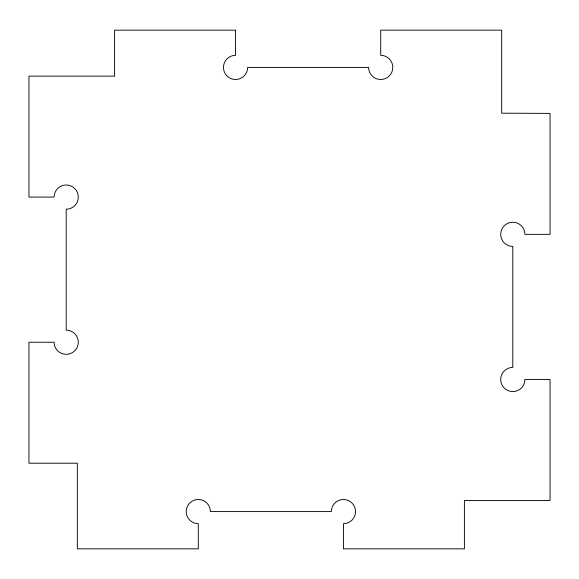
<?xml version="1.0" encoding="UTF-8"?>
<svg xmlns="http://www.w3.org/2000/svg" width="579" height="579" viewBox="0 0 579 579"><rect width="100%" height="100%" fill="white"/><g stroke="black" fill="none" stroke-linecap="round" stroke-linejoin="round"><path stroke-width="0.87" d="M235.552 30.159L114.591 30.159L114.591 76.124L28.95 76.124L28.95 197.084L54.108 197.084A12.094 12.094 0 0 1 66.209 184.99A12.094 12.094 0 0 1 78.303 197.084A12.094 12.094 0 0 1 66.209 209.185L66.209 330.146A12.094 12.094 0 0 1 78.303 342.24A12.094 12.094 0 0 1 66.209 354.334A12.094 12.094 0 0 1 54.108 342.24L28.95 342.24L28.95 463.2L77.333 463.2L77.333 548.841L198.293 548.841L198.293 523.684A12.094 12.094 0 0 1 186.199 511.583A12.094 12.094 0 0 1 198.293 499.489A12.094 12.094 0 0 1 210.394 511.583L331.354 511.583A12.094 12.094 0 0 1 343.448 499.489A12.094 12.094 0 0 1 355.542 511.583A12.094 12.094 0 0 1 343.448 523.684L343.448 548.841L464.409 548.841L464.409 500.459L550.05 500.459L550.05 379.498L524.892 379.498A12.094 12.094 0 0 1 512.791 391.592A12.094 12.094 0 0 1 500.697 379.498A12.094 12.094 0 0 1 512.791 367.397L512.791 246.437A12.094 12.094 0 0 1 500.697 234.343A12.094 12.094 0 0 1 512.791 222.249A12.094 12.094 0 0 1 524.892 234.343L550.05 234.343L550.05 113.383L501.667 113.18L501.667 30.159L380.707 30.159L380.707 55.316A12.094 12.094 0 0 1 392.801 67.417A12.094 12.094 0 0 1 380.707 79.511A12.094 12.094 0 0 1 368.606 67.417L247.646 67.417A12.094 12.094 0 0 1 235.552 79.511A12.094 12.094 0 0 1 223.458 67.417A12.094 12.094 0 0 1 235.552 55.316L235.552 30.159"/></g></svg>
